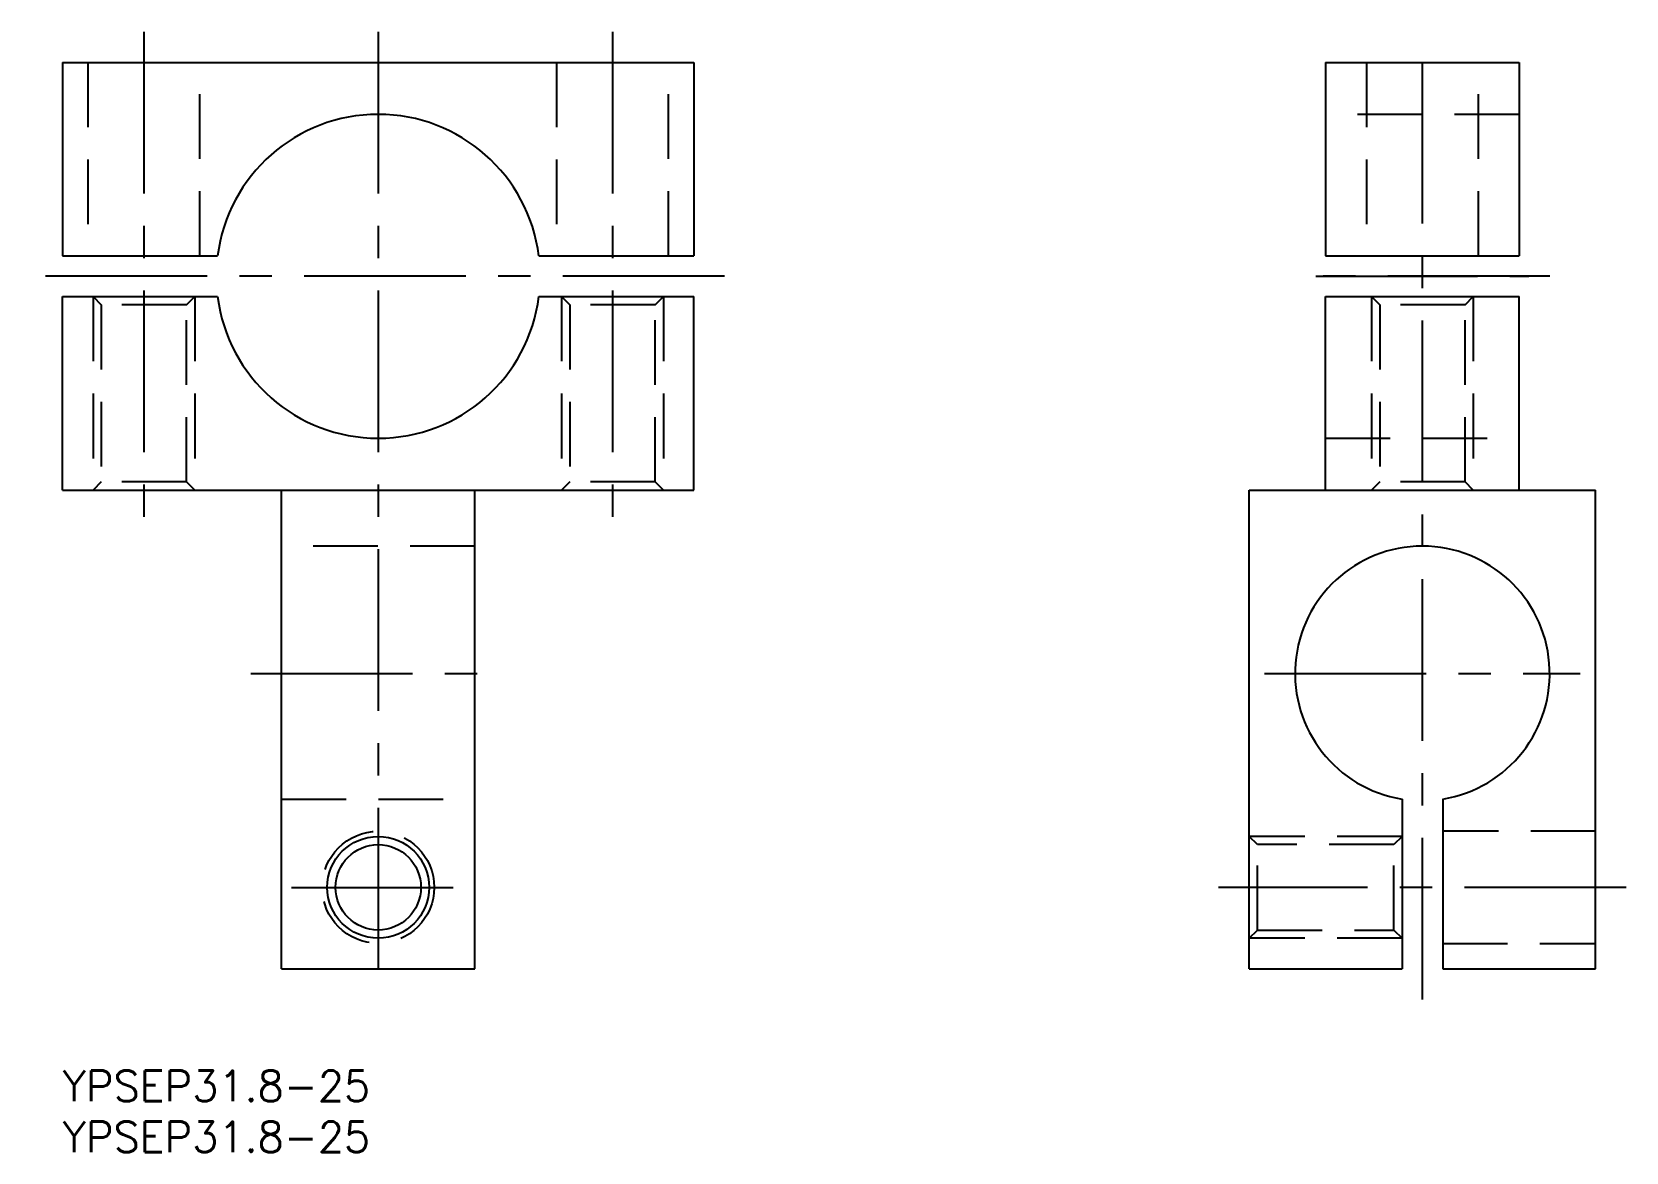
# Model space of a CAD drawing. Extents: x -3 to 154, y -8 to 102.
import ezdxf

# ---------------------------------------------------------------- set-up
doc = ezdxf.new("R2010")
doc.units = 0
doc.header["$LTSCALE"] = 0.5
doc.linetypes.add('CENTER', pattern=[50.8, 31.75, -6.35, 6.35, -6.35])
doc.linetypes.add('DASHED', pattern=[19.05, 12.7, -6.35])
for name, color, linetype in [('MSM_CENTER', 1, 'CENTER'), ('MSM_CONTINUOUS', 7, 'CONTINUOUS'), ('MSM_DASHED', 4, 'DASHED'), ('MSM_NARROW', 5, 'CONTINUOUS'), ('MSM_PART_NUMBER', 7, 'CONTINUOUS')]:
    doc.layers.add(name, color=color, linetype=linetype)
doc.styles.get("Standard").update_dxf_attribs({"font": 'txt.shx', "height": 3, "bigfont": 'bigfont.shx'})

# ---------------------------------------------------------------- blocks, each defined once
blk = doc.blocks.new('*U39')
at = {"layer": 'MSM_PART_NUMBER'}
blk.add_text('YPSEP31.8-25', height=3, dxfattribs=at).set_placement((0, -3))
blk = doc.blocks.new('*U40')
at = {"layer": 'MSM_PART_NUMBER'}
blk.add_text('YPSEP31.8-25', height=3, dxfattribs=at).set_placement((0, -8))

msp = doc.modelspace()

# ---------------------------------------------------------------- linework, layer by layer
at = {"layer": 'MSM_CENTER'}
for p, q in [((8, 102), (8, 54)), ((31, 102), (31, 7)), ((54, 102), (54, 54)), ((133.51, 7), (133.51, 102)), ((65, 78), (-3, 78)), ((146.01, 78), (121.01, 78)), ((123.06, 78), (143.96, 78)), ((18.5, 39), (43.5, 39)), ((118.01, 39), (149.01, 39)), ((22.5, 18), (39.5, 18)), ((153.51, 18), (113.51, 18))]:
    msp.add_line(p, q, dxfattribs=at)
at = {"layer": 'MSM_CONTINUOUS'}
for p, q in [((0, 99), (62, 99)), ((0, 99), (0, 80)), ((62, 99), (62, 80)), ((124.01, 99), (143.01, 99)), ((124.01, 99), (124.01, 80)), ((143.01, 99), (143.01, 80)), ((0, 80), (15.23, 80)), ((46.77, 80), (62, 80)), ((124.01, 80), (143.01, 80)), ((0, 57), (0, 76)), ((0, 76), (15.23, 76)), ((46.77, 76), (62, 76)), ((62, 57), (62, 76)), ((124.01, 57), (124.01, 76)), ((124.01, 76), (143.01, 76)), ((143.01, 57), (143.01, 76)), ((0, 57), (62, 57)), ((21.5, 10), (21.5, 57)), ((40.5, 10), (40.5, 57)), ((116.51, 57), (150.51, 57)), ((116.51, 10), (116.51, 57)), ((150.51, 10), (150.51, 57)), ((131.51, 26.66), (131.51, 10)), ((135.51, 26.66), (135.51, 10)), ((21.5, 10), (40.5, 10)), ((116.51, 10), (131.51, 10)), ((135.51, 10), (150.51, 10))]:
    msp.add_line(p, q, dxfattribs=at)
msp.add_circle((31, 18), 4.19, dxfattribs=at)
for centre, radius, start, end in [((31, 78), 15.9, 7.2262, 172.7738), ((31, 78), 15.9, 187.2262, 352.7738), ((133.51, 39), 12.5, 279.2069, 260.7931)]:
    msp.add_arc(centre, radius, start, end, dxfattribs=at)
at = {"layer": 'MSM_DASHED'}
for p, q in [((2.5, 99), (2.5, 80)), ((13.5, 80), (13.5, 99)), ((48.5, 99), (48.5, 80)), ((59.5, 80), (59.5, 99)), ((128.01, 99), (128.01, 80)), ((139.01, 80), (139.01, 99)), ((143.01, 93.9), (124.01, 93.9)), ((3, 76), (3.81, 75.19)), ((3, 76), (3, 57)), ((3.81, 75.19), (3.81, 57.81)), ((12.19, 75.19), (3.81, 75.19)), ((12.19, 75.19), (13, 76)), ((12.19, 57.81), (12.19, 75.19)), ((13, 76), (13, 57)), ((49, 76), (49.81, 75.19)), ((49, 76), (49, 57)), ((49.81, 75.19), (49.81, 57.81)), ((58.19, 75.19), (49.81, 75.19)), ((58.19, 75.19), (59, 76)), ((58.19, 57.81), (58.19, 75.19)), ((59, 76), (59, 57)), ((128.51, 76), (129.32, 75.19)), ((128.51, 76), (128.51, 57)), ((129.32, 75.19), (129.32, 57.81)), ((137.7, 75.19), (129.32, 75.19)), ((137.7, 75.19), (138.51, 76)), ((137.7, 57.81), (137.7, 75.19)), ((138.51, 76), (138.51, 57)), ((124.01, 62.1), (143.01, 62.1)), ((3.81, 57.81), (3, 57)), ((12.19, 57.81), (3.81, 57.81)), ((13, 57), (12.19, 57.81)), ((49.81, 57.81), (49, 57)), ((58.19, 57.81), (49.81, 57.81)), ((59, 57), (58.19, 57.81)), ((129.32, 57.81), (128.51, 57)), ((137.7, 57.81), (129.32, 57.81)), ((138.51, 57), (137.7, 57.81)), ((40.5, 51.5), (21.5, 51.5)), ((21.5, 26.66), (40.5, 26.66)), ((150.51, 23.5), (135.51, 23.5)), ((117.32, 22.19), (116.51, 23)), ((131.51, 23), (116.51, 23)), ((130.7, 22.19), (117.32, 22.19)), ((117.32, 13.81), (117.32, 22.19)), ((131.51, 23), (130.7, 22.19)), ((130.7, 13.81), (130.7, 22.19)), ((116.51, 13), (117.32, 13.81)), ((131.51, 13), (116.51, 13)), ((117.32, 13.81), (130.7, 13.81)), ((130.7, 13.81), (131.51, 13)), ((135.51, 12.5), (150.51, 12.5))]:
    msp.add_line(p, q, dxfattribs=at)
msp.add_circle((31, 18), 5.5, dxfattribs=at)
at = {"layer": 'MSM_NARROW'}
msp.add_circle((31, 18), 5, dxfattribs=at)

# ---------------------------------------------------------------- block references
at = {"layer": 'MSM_CONTINUOUS'}
for name in ['*U39', '*U40']:
    msp.add_blockref(name, (0, 0), dxfattribs=at)

doc.saveas('drawing.dxf')
